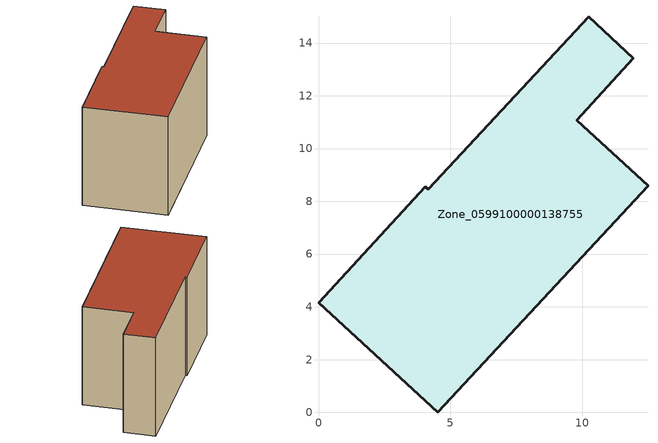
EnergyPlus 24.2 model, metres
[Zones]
Zone_0599100000138755
 floor ground (C_G): 4.16,8.45 10.24,15 11.94,13.43 9.79,11.07 12.49,8.59 4.51,0 0,4.16 4.05,8.55 z0
 wall outside (C_F): 9.79,11.07 11.94,13.43 10.24,15 4.16,8.45 4.05,8.55 0,4.16 4.51,0 12.49,8.59 9.79,11.07 z0:7.83
 roof outside (C_R): 10.24,15 4.16,8.45 4.05,8.55 0,4.16 4.51,0 12.49,8.59 9.79,11.07 11.94,13.43 z7.83
[BUILDING]
Pand.0599100000138755: North Axis=0; Terrain=City; Loads Convergence Tolerance Value=0.04; Temperature Convergence Tolerance Value=0.4; Solar Distribution=FullExterior; Maximum Number of Warmup Days=25; Minimum Number of Warmup Days=1
[Site:Location]
Rotterdam.The.Hague.AP_ZH_NLD Design_Conditions: Latitude=51.96; Longitude=4.45; Time Zone=1; Elevation=-4.5
[SITE:GROUNDTEMPERATURE:BUILDINGSURFACE]
18, 18, 18, 18, 18, 18, 18, 18, 18, 18, 18, 18
[MATERIAL] Thermal Absorptance=0.9; Solar Absorptance=0.7; Visible Absorptance=0.7
Name | Roughness | Thickness | Conductivity | Density | Specific Heat
G.TI.1975-1991 | MediumSmooth | 0.15 | 0.288461 | 540 | 1210
F.TI.1975-1991 | Rough | 0.3 | 0.230769 | 1920 | 840
R.TI.1975-1991 | MediumRough | 0.2 | 0.153846 | 1500 | 1000
[CONSTRUCTION]
C_G: G.TI.1975-1991
C_F: F.TI.1975-1991
C_R: R.TI.1975-1991
[ZONE]
Zone_0599100000138755: Type=1; Multiplier=1; Ceiling Height=Autocalculate; Volume=Autocalculate; Floor Area=autocalculate; Part of Total Floor Area=Yes
[ZONEINFILTRATION:DESIGNFLOWRATE]
Infil_Zone_0599100000138755: Zone or ZoneList or Space or SpaceList=Zone_0599100000138755; Schedule=AlwaysOn; Design Flow Rate Calculation Method=Flow/Area; Flow Rate per Floor Area=0.003; Constant Term Coefficient=1; Temperature Term Coefficient=0; Velocity Term Coefficient=0; Velocity Squared Term Coefficient=0
[HVACTEMPLATE:ZONE:IDEALLOADSAIRSYSTEM]
Zone_0599100000138755: Maximum Heating Supply Air Temperature=50; Minimum Cooling Supply Air Temperature=13; Maximum Heating Supply Air Humidity Ratio=0.0156; Minimum Cooling Supply Air Humidity Ratio=0.0077; Heating Limit=NoLimit; Cooling Limit=NoLimit; Dehumidification Control Type=ConstantSensibleHeatRatio; Cooling Sensible Heat Ratio=0.7; Dehumidification Setpoint=60; Humidification Control Type=None; Humidification Setpoint=30; Outdoor Air Method=None; Outdoor Air Flow Rate per Person=0.00944; Outdoor Air Flow Rate per Zone Floor Area=0; Outdoor Air Flow Rate per Zone=0; Demand Controlled Ventilation Type=None; Outdoor Air Economizer Type=NoEconomizer; Heat Recovery Type=None; Sensible Heat Recovery Effectiveness=0.7; Latent Heat Recovery Effectiveness=0.65
[ZONECONTROL:THERMOSTAT]
ThermostatControl_Zone_0599100000138755: Zone or ZoneList=Zone_0599100000138755; Control Type Schedule=DualSetpointControlType; Control 1=Thermostat_Zone_0599100000138755; Temperature Difference Between Cutout And Setpoint=0
[THERMOSTATSETPOINT:DUALSETPOINT]
Thermostat_Zone_0599100000138755: Heating Setpoint Temperature Schedule=HeatingSetpoint_Zone_0599100000138755; Cooling Setpoint Temperature Schedule=CoolingSetpoint_Zone_0599100000138755
[SCHEDULE:COMPACT]
HeatingSetpoint_Zone_0599100000138755: Through: 12/31, For: AllDays, Until: 24:00, 21
CoolingSetpoint_Zone_0599100000138755: Through: 12/31, For: AllDays, Until: 24:00, 24
DualSetpointControlType: Through: 12/31, For: AllDays, Until: 24:00, 4
AlwaysOn: Through: 12/31, For: AllDays, Until: 24:00, 1
